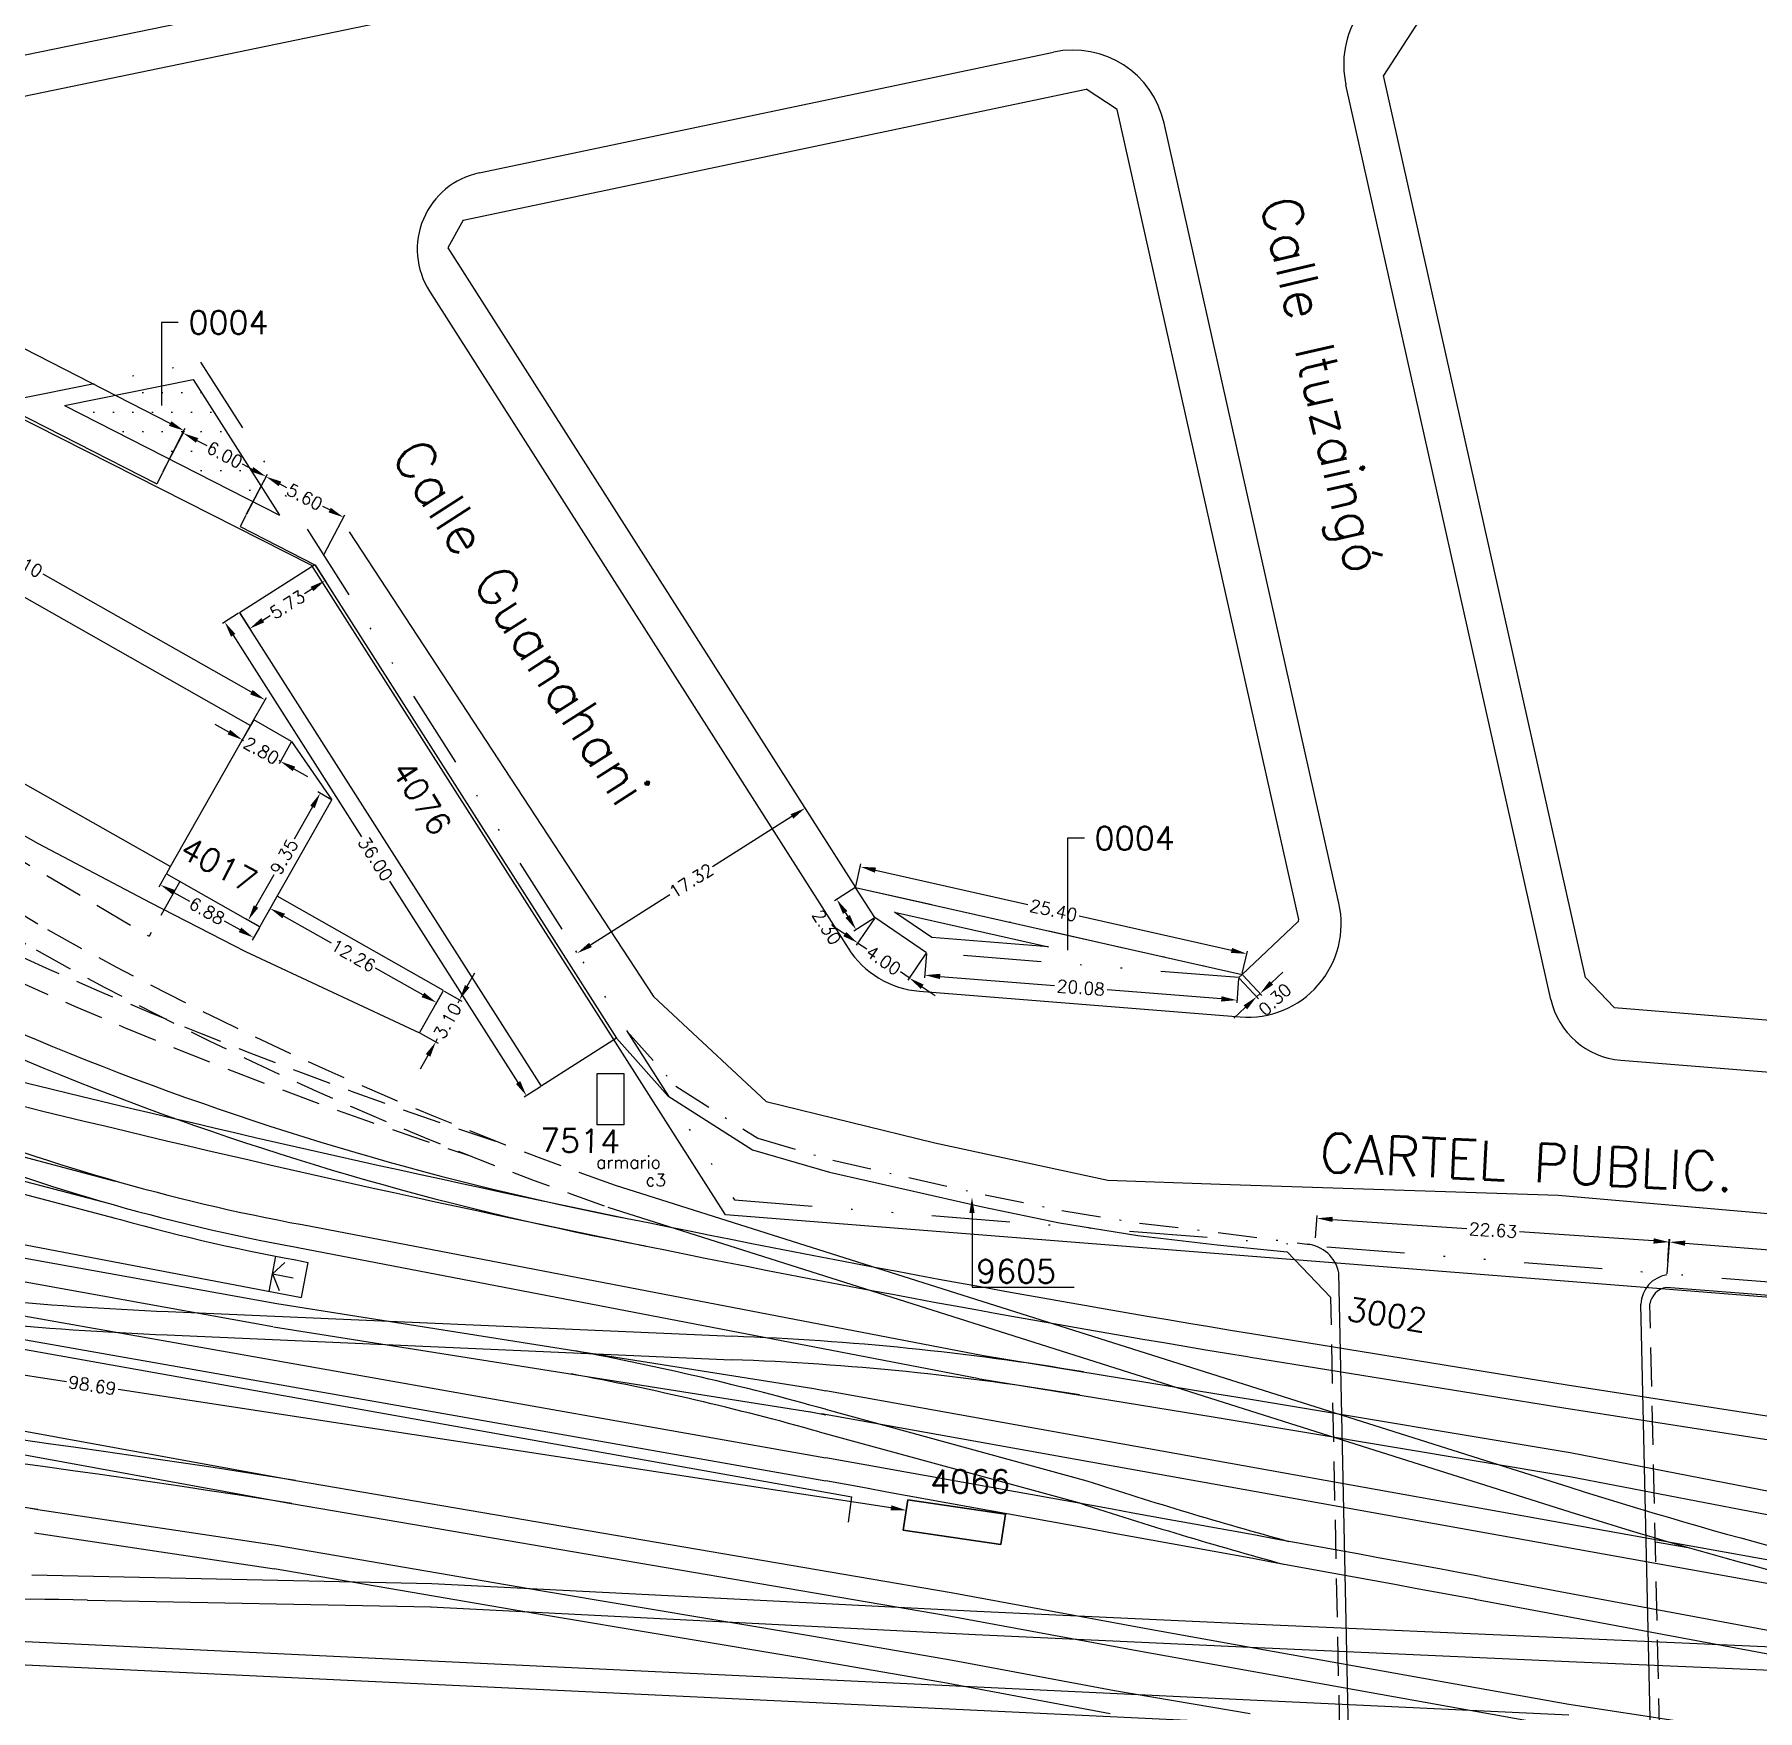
# Model space of a CAD drawing. Header units: metres. Extents: x -2640 to -492, y 2614 to 2999.
# Drawn here: x -1727.9 to -1617.4, y 2755.2 to 2862.6 of the extents above; entities that cross this region are included whole.
import ezdxf

# ---------------------------------------------------------------- set-up
doc = ezdxf.new("R2010")
doc.units = ezdxf.units.M
doc.header["$LTSCALE"] = 10
doc.header["$MEASUREMENT"] = 0
for name, pattern in [('DASHDOT2', [0.5, 0.25, -0.125, 0, -0.125]), ('DIVIDE', [1.25, 0.5, -0.25, 0, -0.25, 0, -0.25]), ('HIDDEN', [0.375, 0.25, -0.125])]:
    doc.linetypes.add(name, pattern=pattern)
doc.layers.get('DEFPOINTS').update_dxf_attribs({"linetype": 'CONTINUOUS'})
for name, color, linetype in [('CALLES', 2, 'CONTINUOUS'), ('CEDIDO', 50, 'CONTINUOUS'), ('COTAS', 2, 'CONTINUOUS'), ('EDIFICIOS', 4, 'CONTINUOUS'), ('HABILITA', 181, 'CONTINUOUS'), ('LIMITE', 2, 'DASHDOT2'), ('LINE_02', 2, 'CONTINUOUS'), ('LINEA_02', 2, 'CONTINUOUS'), ('PROYEC', 2, 'HIDDEN'), ('TEXT-02', 2, 'CONTINUOUS'), ('TEXT-03', 3, 'CONTINUOUS'), ('Titulo (Solo límites)', 102, 'DIVIDE'), ('TMR', 220, 'CONTINUOUS'), ('VIAS', 1, 'CONTINUOUS')]:
    doc.layers.add(name, color=color, linetype=linetype)
doc.styles.add('ROMANS', font='romans.shx')
doc.dimstyles.new('CHICAS', dxfattribs={"dimtxt": 0.8, "dimasz": 1, "dimexe": 0.18, "dimexo": 0.0625, "dimgap": 0.09, "dimtad": 0, "dimzin": 0, "dimdsep": 46, "dimtxsty": 'ROMANS', "dimcen": 0.09, "dimclrd": 1, "dimclre": 1, "dimclrt": 7, "dimadec": 0, "dimazin": 0, "dimtfac": 1, "dimtmove": 2, "dimatfit": 3, "dimfxl": 0, "dimtolj": 1, "dimtzin": 0, "dimarcsym": 0})

# ---------------------------------------------------------------- blocks, each defined once
blk = doc.blocks.new('*D394')
at = {"layer": 'COTAS', "color": 1, "lineweight": -2}
for p, q in [((-1623.19, 2783.17), (-1623.02, 2785.38)), ((-1622.04, 2785.12), (-1602.32, 2783.59)), ((-1579.24, 2781.8), (-1598.95, 2783.33)), ((-1578.4, 2779.69), (-1578.23, 2781.9))]:
    blk.add_line(p, q, dxfattribs=at)
at = {"layer": 'COTAS', "color": 1}
for points in [[(-1622.03, 2785.29), (-1622.05, 2784.96), (-1623.04, 2785.2)], [(-1579.22, 2781.96), (-1579.25, 2781.63), (-1578.24, 2781.72)]]:
    blk.add_solid(points, dxfattribs=at)
at = {"layer": 'DEFPOINTS', "color": 0}
for p in [(-1623.04, 2785.2), (-1623.2, 2783.11), (-1578.4, 2779.63)]:
    blk.add_point(p, dxfattribs=at)
at = {"layer": 'COTAS', "color": 7, "insert": (-1600.64, 2783.46), "char_height": 0.8, "attachment_point": 5, "rotation": 355.5539, "style": 'ROMANS'}
blk.add_mtext('\\A1;44.93', dxfattribs=at)
blk = doc.blocks.new('*D395')
at = {"layer": 'COTAS', "color": 1, "lineweight": -2}
for p, q in [((-1645.73, 2785.46), (-1645.63, 2786.9)), ((-1644.64, 2786.65), (-1636.04, 2786.07)), ((-1624.06, 2785.27), (-1632.66, 2785.85)), ((-1623.15, 2783.95), (-1623.05, 2785.38))]:
    blk.add_line(p, q, dxfattribs=at)
at = {"layer": 'COTAS', "color": 1}
for points in [[(-1644.63, 2786.82), (-1644.65, 2786.49), (-1645.64, 2786.72)], [(-1624.05, 2785.44), (-1624.07, 2785.1), (-1623.06, 2785.2)]]:
    blk.add_solid(points, dxfattribs=at)
at = {"layer": 'DEFPOINTS', "color": 0}
for p in [(-1645.73, 2785.4), (-1623.06, 2785.2), (-1623.15, 2783.89)]:
    blk.add_point(p, dxfattribs=at)
at = {"layer": 'COTAS', "color": 7, "insert": (-1634.35, 2785.96), "char_height": 0.8, "attachment_point": 5, "rotation": 356.16, "style": 'ROMANS'}
blk.add_mtext('\\A1;22.63', dxfattribs=at)
blk = doc.blocks.new('*D396')
at = {"layer": 'COTAS', "color": 1, "lineweight": -2}
for p, q in [((-1719.44, 2808.76), (-1719.89, 2807.96)), ((-1718.94, 2807.62), (-1717.93, 2807.05)), ((-1714.69, 2805.21), (-1715.69, 2805.78)), ((-1713.45, 2805.36), (-1713.91, 2804.56))]:
    blk.add_line(p, q, dxfattribs=at)
at = {"layer": 'COTAS', "color": 1}
for points in [[(-1718.85, 2807.77), (-1719.02, 2807.48), (-1719.8, 2808.11)], [(-1714.61, 2805.36), (-1714.77, 2805.07), (-1713.82, 2804.72)]]:
    blk.add_solid(points, dxfattribs=at)
at = {"layer": 'DEFPOINTS', "color": 0}
for p in [(-1719.41, 2808.81), (-1713.42, 2805.42), (-1713.82, 2804.72)]:
    blk.add_point(p, dxfattribs=at)
at = {"layer": 'COTAS', "color": 7, "insert": (-1716.81, 2806.42), "char_height": 0.8, "attachment_point": 5, "rotation": 330.4456, "style": 'ROMANS'}
blk.add_mtext('\\A1;6.88', dxfattribs=at)
blk = doc.blocks.new('*D397')
at = {"layer": 'COTAS', "color": 1, "lineweight": -2}
for p, q in [((-1715.41, 2817.9), (-1716.28, 2818.39)), ((-1713.85, 2818.62), (-1714.63, 2817.25)), ((-1714.54, 2817.4), (-1714.46, 2817.36)), ((-1711.41, 2817.24), (-1712.19, 2815.87)), ((-1712.1, 2816.02), (-1712.18, 2816.07)), ((-1711.23, 2815.53), (-1710.36, 2815.04))]:
    blk.add_line(p, q, dxfattribs=at)
at = {"layer": 'COTAS', "color": 1}
for points in [[(-1715.32, 2818.04), (-1715.49, 2817.75), (-1714.54, 2817.4)], [(-1711.15, 2815.68), (-1711.31, 2815.39), (-1712.1, 2816.02)]]:
    blk.add_solid(points, dxfattribs=at)
at = {"layer": 'DEFPOINTS', "color": 0}
for p in [(-1713.82, 2818.68), (-1714.54, 2817.4), (-1711.38, 2817.3)]:
    blk.add_point(p, dxfattribs=at)
at = {"layer": 'COTAS', "color": 7, "insert": (-1713.32, 2816.71), "char_height": 0.8, "attachment_point": 5, "rotation": 330.4456, "style": 'ROMANS'}
blk.add_mtext('\\A1;2.80', dxfattribs=at)
blk = doc.blocks.new('*D398')
at = {"layer": 'COTAS', "color": 1, "lineweight": -2}
for p, q in [((-1712.35, 2807.31), (-1712.85, 2806.44)), ((-1711.89, 2806.1), (-1708.85, 2804.38)), ((-1702.96, 2801.04), (-1706.01, 2802.77)), ((-1701.69, 2801.27), (-1702.18, 2800.39))]:
    blk.add_line(p, q, dxfattribs=at)
at = {"layer": 'COTAS', "color": 1}
for points in [[(-1711.81, 2806.25), (-1711.97, 2805.96), (-1712.76, 2806.59)], [(-1702.88, 2801.19), (-1703.05, 2800.9), (-1702.09, 2800.55)]]:
    blk.add_solid(points, dxfattribs=at)
at = {"layer": 'DEFPOINTS', "color": 0}
for p in [(-1712.32, 2807.37), (-1712.76, 2806.59), (-1701.65, 2801.32)]:
    blk.add_point(p, dxfattribs=at)
at = {"layer": 'COTAS', "color": 7, "insert": (-1707.43, 2803.57), "char_height": 0.8, "attachment_point": 5, "rotation": 330.4456, "style": 'ROMANS'}
blk.add_mtext('\\A1;12.26', dxfattribs=at)
blk = doc.blocks.new('*D399')
at = {"layer": 'COTAS', "color": 1, "lineweight": -2}
for p, q in [((-1700.12, 2801.6), (-1699.63, 2802.47)), ((-1701.6, 2801.29), (-1700.46, 2800.64)), ((-1700.62, 2800.73), (-1700.73, 2800.52)), ((-1703.13, 2798.59), (-1701.99, 2797.95)), ((-1702.14, 2798.03), (-1702.03, 2798.24)), ((-1702.64, 2797.16), (-1703.13, 2796.29))]:
    blk.add_line(p, q, dxfattribs=at)
at = {"layer": 'COTAS', "color": 1}
for points in [[(-1700.27, 2801.68), (-1699.98, 2801.52), (-1700.62, 2800.73)], [(-1702.78, 2797.25), (-1702.49, 2797.08), (-1702.14, 2798.03)]]:
    blk.add_solid(points, dxfattribs=at)
at = {"layer": 'DEFPOINTS', "color": 0}
for p in [(-1701.65, 2801.32), (-1703.18, 2798.62), (-1702.14, 2798.03)]:
    blk.add_point(p, dxfattribs=at)
at = {"layer": 'COTAS', "color": 7, "insert": (-1701.38, 2799.38), "char_height": 0.8, "attachment_point": 5, "rotation": 60.4456, "style": 'ROMANS'}
blk.add_mtext('\\A1;3.10', dxfattribs=at)
blk = doc.blocks.new('*D400')
at = {"layer": 'COTAS', "color": 1, "lineweight": -2}
for p, q in [((-1708.87, 2813.58), (-1709.71, 2814.06)), ((-1710.04, 2813.1), (-1711.21, 2811.04)), ((-1713.67, 2806.71), (-1712.5, 2808.77)), ((-1713.48, 2805.45), (-1714.32, 2805.93))]:
    blk.add_line(p, q, dxfattribs=at)
at = {"layer": 'COTAS', "color": 1}
for points in [[(-1710.19, 2813.18), (-1709.9, 2813.02), (-1709.55, 2813.97)], [(-1713.81, 2806.79), (-1713.52, 2806.63), (-1714.16, 2805.84)]]:
    blk.add_solid(points, dxfattribs=at)
at = {"layer": 'DEFPOINTS', "color": 0}
for p in [(-1708.81, 2813.55), (-1714.16, 2805.84), (-1713.42, 2805.42)]:
    blk.add_point(p, dxfattribs=at)
at = {"layer": 'COTAS', "color": 7, "insert": (-1711.86, 2809.9), "char_height": 0.8, "attachment_point": 5, "rotation": 60.4456, "style": 'ROMANS'}
blk.add_mtext('\\A1;9.35', dxfattribs=at)
blk = doc.blocks.new('*D402')
at = {"layer": 'COTAS', "color": 1, "lineweight": -2}
for p, q in [((-1745.39, 2836.18), (-1744.4, 2837.92)), ((-1743.62, 2837.27), (-1730.26, 2829.7)), ((-1713.96, 2820.45), (-1727.32, 2828.03)), ((-1713.99, 2818.37), (-1713, 2820.12))]:
    blk.add_line(p, q, dxfattribs=at)
at = {"layer": 'COTAS', "color": 1}
for points in [[(-1743.54, 2837.42), (-1743.7, 2837.13), (-1744.49, 2837.77)], [(-1713.88, 2820.6), (-1714.04, 2820.31), (-1713.09, 2819.96)]]:
    blk.add_solid(points, dxfattribs=at)
at = {"layer": 'DEFPOINTS', "color": 0}
for p in [(-1744.49, 2837.77), (-1745.42, 2836.13), (-1714.02, 2818.32)]:
    blk.add_point(p, dxfattribs=at)
at = {"layer": 'COTAS', "color": 7, "insert": (-1728.79, 2828.86), "char_height": 0.8, "attachment_point": 5, "rotation": 330.4456, "style": 'ROMANS'}
blk.add_mtext('\\A1;36.10', dxfattribs=at)
blk = doc.blocks.new('*D407')
at = {"layer": 'COTAS', "color": 1, "lineweight": -2}
for p, q in [((-1709.86, 2828.58), (-1709.14, 2827.46)), ((-1710.08, 2827.07), (-1710.55, 2826.77)), ((-1714.69, 2825.5), (-1713.98, 2824.38)), ((-1713.23, 2825.07), (-1712.76, 2825.37))]:
    blk.add_line(p, q, dxfattribs=at)
at = {"layer": 'COTAS', "color": 1}
for points in [[(-1710.17, 2827.21), (-1709.99, 2826.93), (-1709.24, 2827.61)], [(-1713.32, 2825.21), (-1713.14, 2824.93), (-1714.07, 2824.53)]]:
    blk.add_solid(points, dxfattribs=at)
at = {"layer": 'DEFPOINTS', "color": 0}
for p in [(-1709.89, 2828.63), (-1709.24, 2827.61), (-1714.72, 2825.55)]:
    blk.add_point(p, dxfattribs=at)
at = {"layer": 'COTAS', "color": 7, "insert": (-1711.66, 2826.07), "char_height": 0.8, "attachment_point": 5, "rotation": 32.5058, "style": 'ROMANS'}
blk.add_mtext('\\A1;5.73', dxfattribs=at)
blk = doc.blocks.new('*D408')
at = {"layer": 'COTAS', "color": 1, "lineweight": -2}
for p, q in [((-1714.78, 2825.52), (-1715.82, 2824.85)), ((-1715.13, 2824.1), (-1706.91, 2811.19)), ((-1696.86, 2795.43), (-1705.09, 2808.34)), ((-1695.43, 2795.16), (-1696.48, 2794.49))]:
    blk.add_line(p, q, dxfattribs=at)
at = {"layer": 'COTAS', "color": 1}
for points in [[(-1714.99, 2824.19), (-1715.27, 2824.01), (-1715.67, 2824.95)], [(-1696.72, 2795.52), (-1697, 2795.34), (-1696.33, 2794.59)]]:
    blk.add_solid(points, dxfattribs=at)
at = {"layer": 'DEFPOINTS', "color": 0}
for p in [(-1715.67, 2824.95), (-1714.72, 2825.55), (-1695.38, 2795.19)]:
    blk.add_point(p, dxfattribs=at)
at = {"layer": 'COTAS', "color": 7, "insert": (-1706, 2809.77), "char_height": 0.8, "attachment_point": 5, "rotation": 302.5058, "style": 'ROMANS'}
blk.add_mtext('\\A1;36.00', dxfattribs=at)
blk = doc.blocks.new('*D409')
at = {"layer": 'COTAS', "color": 1, "lineweight": -2}
for p, q in [((-1714.26, 2831.9), (-1712.93, 2834.43)), ((-1712.13, 2833.81), (-1711.7, 2833.58)), ((-1708.94, 2832.14), (-1709.38, 2832.36)), ((-1709.3, 2829.3), (-1707.97, 2831.83))]:
    blk.add_line(p, q, dxfattribs=at)
at = {"layer": 'COTAS', "color": 1}
for points in [[(-1712.05, 2833.96), (-1712.21, 2833.66), (-1713.02, 2834.27)], [(-1708.87, 2832.28), (-1709.02, 2831.99), (-1708.06, 2831.67)]]:
    blk.add_solid(points, dxfattribs=at)
at = {"layer": 'DEFPOINTS', "color": 0}
for p in [(-1714.29, 2831.85), (-1708.06, 2831.67), (-1709.33, 2829.24)]:
    blk.add_point(p, dxfattribs=at)
at = {"layer": 'COTAS', "color": 7, "insert": (-1710.54, 2832.97), "char_height": 0.8, "attachment_point": 5, "rotation": 332.3032, "style": 'ROMANS'}
blk.add_mtext('\\A1;5.60', dxfattribs=at)
blk = doc.blocks.new('*D410')
at = {"layer": 'COTAS', "color": 1, "lineweight": -2}
for p, q in [((-1719.61, 2834.63), (-1718.25, 2837.22)), ((-1717.45, 2836.6), (-1716.82, 2836.27)), ((-1713.9, 2834.74), (-1714.53, 2835.07)), ((-1714.29, 2831.85), (-1712.93, 2834.43))]:
    blk.add_line(p, q, dxfattribs=at)
at = {"layer": 'COTAS', "color": 1}
for points in [[(-1717.37, 2836.74), (-1717.52, 2836.45), (-1718.33, 2837.06)], [(-1713.83, 2834.89), (-1713.98, 2834.59), (-1713.02, 2834.28)]]:
    blk.add_solid(points, dxfattribs=at)
at = {"layer": 'DEFPOINTS', "color": 0}
for p in [(-1719.63, 2834.57), (-1713.02, 2834.28), (-1714.32, 2831.79)]:
    blk.add_point(p, dxfattribs=at)
at = {"layer": 'COTAS', "color": 7, "insert": (-1715.67, 2835.67), "char_height": 0.8, "attachment_point": 5, "rotation": 332.3459, "style": 'ROMANS'}
blk.add_mtext('\\A1;6.00', dxfattribs=at)
blk = doc.blocks.new('*D411')
at = {"layer": 'COTAS', "color": 1, "lineweight": -2}
for p, q in [((-1801.86, 2876.64), (-1800.42, 2879.45)), ((-1799.61, 2878.83), (-1758.91, 2858.01)), ((-1719.17, 2837.68), (-1755.9, 2856.47)), ((-1719.63, 2834.57), (-1718.2, 2837.38))]:
    blk.add_line(p, q, dxfattribs=at)
at = {"layer": 'COTAS', "color": 1}
for points in [[(-1799.54, 2878.98), (-1799.69, 2878.69), (-1800.5, 2879.29)], [(-1719.09, 2837.83), (-1719.25, 2837.53), (-1718.28, 2837.22)]]:
    blk.add_solid(points, dxfattribs=at)
at = {"layer": 'DEFPOINTS', "color": 0}
for p in [(-1800.5, 2879.29), (-1801.89, 2876.59), (-1719.66, 2834.52)]:
    blk.add_point(p, dxfattribs=at)
at = {"layer": 'COTAS', "color": 7, "insert": (-1757.42, 2857.21), "char_height": 0.8, "attachment_point": 5, "rotation": 332.9039, "style": 'ROMANS'}
blk.add_mtext('\\A1;92.36', dxfattribs=at)
blk = doc.blocks.new('*D564')
at = {"layer": 'COTAS', "color": 1, "lineweight": -2}
for p, q in [((-1769.7, 2781.76), (-1769.49, 2783.15)), ((-1768.53, 2782.82), (-1725.81, 2776.26)), ((-1672.96, 2768.15), (-1722.51, 2775.75)), ((-1672.16, 2766.79), (-1671.94, 2768.18))]:
    blk.add_line(p, q, dxfattribs=at)
at = {"layer": 'COTAS', "color": 1}
for points in [[(-1768.5, 2782.98), (-1768.56, 2782.65), (-1769.52, 2782.97)], [(-1672.93, 2768.32), (-1672.98, 2767.99), (-1671.97, 2768)]]:
    blk.add_solid(points, dxfattribs=at)
at = {"layer": 'DEFPOINTS', "color": 0}
for p in [(-1769.71, 2781.7), (-1671.97, 2768), (-1672.17, 2766.73)]:
    blk.add_point(p, dxfattribs=at)
at = {"layer": 'COTAS', "color": 7, "insert": (-1724.16, 2776.01), "char_height": 0.8, "attachment_point": 5, "rotation": 351.2757, "style": 'ROMANS'}
blk.add_mtext('\\A1;98.69', dxfattribs=at)
blk = doc.blocks.new('*D580')
at = {"layer": 'COTAS', "color": 1, "lineweight": -2}
for p, q in [((-1678.49, 2813.08), (-1678.56, 2813.18)), ((-1679.3, 2812.49), (-1684.39, 2809.25)), ((-1692.22, 2804.25), (-1687.14, 2807.49)), ((-1693.1, 2803.77), (-1693.16, 2803.87))]:
    blk.add_line(p, q, dxfattribs=at)
at = {"layer": 'COTAS', "color": 1}
for points in [[(-1679.39, 2812.63), (-1679.21, 2812.35), (-1678.46, 2813.02)], [(-1692.31, 2804.39), (-1692.13, 2804.11), (-1693.07, 2803.72)]]:
    blk.add_solid(points, dxfattribs=at)
at = {"layer": 'DEFPOINTS', "color": 0}
for p in [(-1678.46, 2813.02), (-1693.07, 2803.72), (-1693.07, 2803.72)]:
    blk.add_point(p, dxfattribs=at)
at = {"layer": 'COTAS', "color": 7, "insert": (-1685.76, 2808.37), "char_height": 0.8, "attachment_point": 5, "rotation": 32.5058, "style": 'ROMANS'}
blk.add_mtext('\\A1;17.32', dxfattribs=at)
blk = doc.blocks.new('*D581')
at = {"layer": 'DEFPOINTS', "color": 0}
for p in [(-1670.68, 2803.75), (-1650.66, 2802.15), (-1650.78, 2800.71)]:
    blk.add_point(p, dxfattribs=at)
at = {"layer": 'TMR', "color": 1, "lineweight": -2}
for p, q in [((-1670.68, 2803.69), (-1670.81, 2802.13)), ((-1669.8, 2802.23), (-1662.47, 2801.64)), ((-1650.67, 2802.09), (-1650.79, 2800.53)), ((-1651.77, 2800.79), (-1659.1, 2801.38))]:
    blk.add_line(p, q, dxfattribs=at)
at = {"layer": 'TMR', "color": 1}
for points in [[(-1669.78, 2802.4), (-1669.81, 2802.06), (-1670.79, 2802.31)], [(-1651.76, 2800.96), (-1651.79, 2800.62), (-1650.78, 2800.71)]]:
    blk.add_solid(points, dxfattribs=at)
at = {"layer": 'TMR', "color": 7, "insert": (-1660.78, 2801.51), "char_height": 0.8, "attachment_point": 5, "rotation": 355.4314, "style": 'ROMANS'}
blk.add_mtext('\\A1;20.08', dxfattribs=at)
blk = doc.blocks.new('*D582')
at = {"layer": 'DEFPOINTS', "color": 0}
for p in [(-1673.99, 2806), (-1670.68, 2803.75), (-1671.78, 2802.13)]:
    blk.add_point(p, dxfattribs=at)
at = {"layer": 'TMR', "color": 1, "lineweight": -2}
for p, q in [((-1675.91, 2804.94), (-1676.74, 2805.5)), ((-1674.02, 2805.95), (-1675.19, 2804.23)), ((-1675.09, 2804.38), (-1674.51, 2803.99)), ((-1670.71, 2803.7), (-1671.88, 2801.98)), ((-1671.78, 2802.13), (-1672.35, 2802.52)), ((-1670.95, 2801.57), (-1670.12, 2801.01))]:
    blk.add_line(p, q, dxfattribs=at)
at = {"layer": 'TMR', "color": 1}
for points in [[(-1675.82, 2805.08), (-1676.01, 2804.81), (-1675.09, 2804.38)], [(-1670.86, 2801.71), (-1671.04, 2801.43), (-1671.78, 2802.13)]]:
    blk.add_solid(points, dxfattribs=at)
at = {"layer": 'TMR', "color": 7, "insert": (-1673.43, 2803.26), "char_height": 0.8, "attachment_point": 5, "rotation": 325.8003, "style": 'ROMANS'}
blk.add_mtext('\\A1;4.00', dxfattribs=at)
blk = doc.blocks.new('*D583')
at = {"layer": 'DEFPOINTS', "color": 0}
for p in [(-1675.22, 2807.94), (-1675.19, 2805.23), (-1673.99, 2806)]:
    blk.add_point(p, dxfattribs=at)
at = {"layer": 'TMR', "color": 1, "lineweight": -2}
for p, q in [((-1675.27, 2807.91), (-1676.58, 2807.08)), ((-1675.89, 2806.33), (-1675.73, 2806.08)), ((-1674.04, 2805.97), (-1675.34, 2805.14))]:
    blk.add_line(p, q, dxfattribs=at)
at = {"layer": 'TMR', "color": 1}
for points in [[(-1675.75, 2806.42), (-1676.03, 2806.24), (-1676.43, 2807.17)], [(-1675.59, 2806.17), (-1675.87, 2805.99), (-1675.19, 2805.23)]]:
    blk.add_solid(points, dxfattribs=at)
at = {"layer": 'TMR', "color": 7, "insert": (-1677.08, 2805.39), "char_height": 0.8, "attachment_point": 5, "rotation": 302.5058, "style": 'ROMANS'}
blk.add_mtext('\\A1;2.30', dxfattribs=at)
blk = doc.blocks.new('*D584')
at = {"layer": 'DEFPOINTS', "color": 0}
for p in [(-1675.22, 2807.94), (-1650.14, 2803.68), (-1650.44, 2802.36)]:
    blk.add_point(p, dxfattribs=at)
at = {"layer": 'TMR', "color": 1, "lineweight": -2}
for p, q in [((-1675.21, 2808), (-1674.88, 2809.44)), ((-1673.95, 2809.04), (-1664.18, 2806.84)), ((-1651.12, 2803.9), (-1660.88, 2806.1)), ((-1650.43, 2802.42), (-1650.1, 2803.86))]:
    blk.add_line(p, q, dxfattribs=at)
at = {"layer": 'TMR', "color": 1}
for points in [[(-1673.91, 2809.21), (-1673.98, 2808.88), (-1674.92, 2809.26)], [(-1651.08, 2804.06), (-1651.16, 2803.74), (-1650.14, 2803.68)]]:
    blk.add_solid(points, dxfattribs=at)
at = {"layer": 'TMR', "color": 7, "insert": (-1662.53, 2806.47), "char_height": 0.8, "attachment_point": 5, "rotation": 347.3051, "style": 'ROMANS'}
blk.add_mtext('\\A1;25.40', dxfattribs=at)
blk = doc.blocks.new('*D585')
at = {"layer": 'DEFPOINTS', "color": 0}
for p in [(-1650.66, 2802.15), (-1650.44, 2802.36), (-1649.29, 2801.13)]:
    blk.add_point(p, dxfattribs=at)
at = {"layer": 'TMR', "color": 1, "lineweight": -2}
for p, q in [((-1650.62, 2802.11), (-1649.39, 2800.8)), ((-1650.4, 2802.31), (-1649.17, 2801)), ((-1648.56, 2801.82), (-1647.83, 2802.5)), ((-1649.51, 2800.93), (-1649.29, 2801.13)), ((-1650.24, 2800.24), (-1650.97, 2799.56))]:
    blk.add_line(p, q, dxfattribs=at)
at = {"layer": 'TMR', "color": 1}
for points in [[(-1648.68, 2801.94), (-1648.45, 2801.7), (-1649.29, 2801.13)], [(-1650.35, 2800.37), (-1650.12, 2800.12), (-1649.51, 2800.93)]]:
    blk.add_solid(points, dxfattribs=at)
at = {"layer": 'TMR', "color": 7, "insert": (-1648.34, 2800.75), "char_height": 0.8, "attachment_point": 5, "rotation": 43.2381, "style": 'ROMANS'}
blk.add_mtext('\\A1;0.30', dxfattribs=at)

msp = doc.modelspace()

# ---------------------------------------------------------------- hatches: boundary and pattern name
at = {"layer": 'HABILITA'}
h = msp.add_hatch(dxfattribs=at)
h.set_pattern_fill('DOTS', color=256, scale=20, style=0)
h.set_pattern_definition([(0, (-2264.68, 1649.6632), (0.625, 1.25), [0, -1.25])])
h.paths.add_polyline_path([(-1725.933, 2838.845), (-1717.69, 2840.498), (-1712.151, 2831.805)])

# ---------------------------------------------------------------- linework, layer by layer
at = {"layer": 'CALLES'}
for p, q in [((-1732.468, 2860.502), (-1672.298, 2872.841)), ((-1729.873, 2858.38), (-1669.05, 2870.999)), ((-1639.092, 2863.522), (-1641.374, 2859.989)), ((-1774.689, 2861.727), (-1720.027, 2833.807)), ((-1699.355, 2853.744), (-1662.527, 2861.495)), ((-1700.383, 2850.717), (-1660.43, 2859.126)), ((-1658.45, 2857.808), (-1660.43, 2859.126)), ((-1630.645, 2800.753), (-1643.782, 2859.387)), ((-1628.42, 2802.169), (-1641.374, 2859.989)), ((-1646.814, 2805.871), (-1658.45, 2857.808)), ((-1644.233, 2806.93), (-1655.436, 2856.935)), ((-1700.383, 2850.717), (-1701.356, 2848.955)), ((-1701.356, 2848.955), (-1675.221, 2807.941)), ((-1702.542, 2846.164), (-1675.698, 2804.036)), ((-1714.683, 2831.077), (-1709.89, 2828.629)), ((-1675.221, 2807.941), (-1650.442, 2802.359)), ((-1628.42, 2802.169), (-1626.58, 2800.229)), ((-1671.116, 2801.28), (-1650.566, 2799.638)), ((-1626.58, 2800.229), (-1610.333, 2798.931)), ((-1690.544, 2798.269), (-1687.27, 2794.584)), ((-1626.164, 2796.862), (-1610.507, 2795.611)), ((-1687.27, 2794.584), (-1681.823, 2791.114)), ((-1681.823, 2791.114), (-1676.891, 2789.671)), ((-1676.891, 2789.671), (-1671.978, 2788.559)), ((-1671.978, 2788.559), (-1667.082, 2787.45)), ((-1667.082, 2787.45), (-1662.14, 2786.433)), ((-1662.14, 2786.433), (-1657.126, 2785.627)), ((-1657.126, 2785.627), (-1652.048, 2785.023)), ((-1652.048, 2785.023), (-1647.554, 2784.577)), ((-1647.554, 2784.577), (-1644.756, 2781.652)), ((-1642.537, 2703.734), (-1644.242, 2783.221)), ((-1623.26, 2782.313), (-1593.57, 2780.004)), ((-1623.146, 2704.796), (-1624.875, 2781.207))]:
    msp.add_line(p, q, dxfattribs=at)
msp.add_lwpolyline([(-1650.442, 2802.359), (-1646.858, 2805.729)], dxfattribs=at)
for centre, radius, start, end in [((-1637.927, 2860.699), 6, 101.6419, 192.62829), ((-1661.291, 2855.623), 6, 12.62829, 101.88496), ((-1698.325, 2848.851), 5, 101.88496, 212.50576), ((-1650.088, 2805.619), 6, 265.43142, 12.62829), ((-1670.638, 2807.261), 6, 212.50576, 265.43142), ((-1625.766, 2801.846), 5, 192.62829, 265.43142), ((-1646.493, 2782.785), 2.293, 10.97365, 84.4321), ((-1622.931, 2781.162), 1.945, 98.05918, 178.6589), ((-1623.057, 2781.056), 1.249, 99.21077, 172.07351)]:
    msp.add_arc(centre, radius, start, end, dxfattribs=at)
at = {"layer": 'CEDIDO', "color": 1}
for p, q in [((-1719.733, 2844.159), (-1719.733, 2838.832)), ((-1718.655, 2844.159), (-1719.733, 2844.159)), ((-1660.553, 2811.085), (-1661.631, 2811.085)), ((-1661.631, 2811.085), (-1661.631, 2803.908)), ((-1661.631, 2811.085), (-1661.631, 2803.908))]:
    msp.add_line(p, q, dxfattribs=at)
at = {"layer": 'COTAS'}
for p, q in [((-1719.663, 2834.519), (-1720.027, 2833.807)), ((-1714.319, 2831.79), (-1714.683, 2831.077)), ((-1730.724, 2785.464), (-1710.745, 2781.647))]:
    msp.add_line(p, q, dxfattribs=at)
at = {"layer": 'COTAS', "color": 1}
for p, q in [((-1667.759, 2787.069), (-1667.759, 2782.306)), ((-1667.759, 2782.306), (-1661.208, 2782.306))]:
    msp.add_line(p, q, dxfattribs=at)
msp.add_solid([(-1667.926, 2787.069), (-1667.592, 2787.069), (-1667.759, 2788.069)], dxfattribs=at)
at = {"layer": 'EDIFICIOS'}
for p, q in [((-1745.421, 2836.127), (-1714.018, 2818.321)), ((-1709.89, 2828.629), (-1714.722, 2825.55)), ((-1709.89, 2828.629), (-1690.544, 2798.269)), ((-1750.55, 2827.08), (-1719.147, 2809.274)), ((-1714.722, 2825.55), (-1695.377, 2795.19)), ((-1719.147, 2809.274), (-1714.018, 2818.321)), ((-1713.815, 2818.677), (-1714.018, 2818.321)), ((-1711.38, 2817.296), (-1713.815, 2818.677)), ((-1711.38, 2817.296), (-1708.812, 2813.553)), ((-1713.424, 2805.419), (-1708.812, 2813.553)), ((-1719.409, 2808.813), (-1719.147, 2809.274)), ((-1719.409, 2808.813), (-1713.424, 2805.419)), ((-1690.544, 2798.269), (-1695.377, 2795.19))]:
    msp.add_line(p, q, dxfattribs=at)
at = {"layer": 'EDIFICIOS', "color": 2}
for p, q in [((-1752.097, 2824.623), (-1727.624, 2810.746)), ((-1727.624, 2810.746), (-1720.455, 2806.969)), ((-1701.654, 2801.32), (-1712.319, 2807.368)), ((-1720.455, 2806.969), (-1714.332, 2803.819)), ((-1714.332, 2803.819), (-1703.183, 2798.624)), ((-1703.183, 2798.624), (-1701.654, 2801.32))]:
    msp.add_line(p, q, dxfattribs=at)
at = {"layer": 'EDIFICIOS', "color": 2, "linetype": 'HIDDEN'}
for p, q in [((-1643.164, 2704.901), (-1644.756, 2781.652)), ((-1622.547, 2704.707), (-1624.294, 2781.228))]:
    msp.add_line(p, q, dxfattribs=at)
at = {"layer": 'EDIFICIOS'}
msp.add_lwpolyline([(-1691.781, 2796.009), (-1690.091, 2796.009), (-1690.091, 2792.716), (-1691.781, 2792.716)], close=True, dxfattribs=at)
at = {"layer": 'EDIFICIOS', "color": 4}
msp.add_lwpolyline([(-1665.903, 2765.804), (-1665.615, 2767.753), (-1671.877, 2768.678), (-1672.165, 2766.73)], close=True, dxfattribs=at)
at = {"layer": 'EDIFICIOS'}
msp.add_lwpolyline([(-1671.877, 2768.678), (-1665.615, 2767.753), (-1665.903, 2765.804), (-1672.165, 2766.73), (-1671.877, 2768.678)], dxfattribs=at)
at = {"layer": 'HABILITA'}
for p, q in [((-1725.933, 2838.845), (-1717.69, 2840.498)), ((-1717.69, 2840.498), (-1712.151, 2831.805)), ((-1725.933, 2838.845), (-1712.151, 2831.805))]:
    msp.add_line(p, q, dxfattribs=at)
msp.add_lwpolyline([(-1662.861, 2804.131), (-1670.333, 2804.728), (-1672.724, 2806.353)], close=True, dxfattribs=at)
at = {"layer": 'LIMITE'}
for p, q in [((-1689.87, 2798.699), (-1686.746, 2795.199)), ((-1686.746, 2795.199), (-1681.489, 2791.85)), ((-1681.489, 2791.85), (-1676.69, 2790.446)), ((-1676.69, 2790.446), (-1671.801, 2789.339)), ((-1671.801, 2789.339), (-1666.913, 2788.232)), ((-1666.913, 2788.232), (-1661.996, 2787.22)), ((-1661.996, 2787.22), (-1657.015, 2786.42)), ((-1657.015, 2786.42), (-1651.974, 2785.82)), ((-1651.974, 2785.82), (-1646.116, 2785.047))]:
    msp.add_line(p, q, dxfattribs=at)
at = {"layer": 'LINE_02', "color": 1}
for p, q in [((-1707.686, 2830.745), (-1688.188, 2800.936)), ((-1688.188, 2800.936), (-1680.966, 2794.205)), ((-1680.966, 2794.205), (-1670.134, 2791.561)), ((-1670.134, 2791.561), (-1659.06, 2789.157)), ((-1659.06, 2789.157), (-1651.839, 2788.917)), ((-1651.839, 2788.917), (-1630.174, 2788.196)), ((-1630.174, 2788.196), (-1577.408, 2783.628))]:
    msp.add_line(p, q, dxfattribs=at)
at = {"layer": 'LINEA_02'}
for p, q in [((-1736.546, 2790.383), (-1723.091, 2786.843)), ((-1712.83, 2782.024), (-1712.396, 2784.295)), ((-1711.132, 2784.056), (-1710.315, 2783.899)), ((-1712.613, 2783.159), (-1711.812, 2783.893)), ((-1712.613, 2783.159), (-1711.279, 2782.903)), ((-1712.613, 2783.159), (-1712.187, 2782.087)), ((-1710.745, 2781.647), (-1710.315, 2783.899)), ((-1751.724, 2782.45), (-1675.458, 2768.863)), ((-1675.673, 2767.248), (-1675.458, 2768.863))]:
    msp.add_line(p, q, dxfattribs=at)
for end in [259.58083, 254.36812]:
    msp.add_arc((-1687.451, 2912.741), 130.845, 254.19391, end, dxfattribs=at)
at = {"layer": 'PROYEC'}
for p in [(-1856.147, 2885.148), (-1718.539, 2808.319)]:
    msp.add_line(p, (-1720.524, 2804.819), dxfattribs=at)
at = {"layer": 'Titulo (Solo límites)'}
for p, q in [((-1728.946, 2839.261), (-1717.215, 2841.613)), ((-1717.215, 2841.613), (-1682.989, 2787.902)), ((-1682.989, 2787.902), (-1579.059, 2779.678))]:
    msp.add_line(p, q, dxfattribs=at)
msp.add_lwpolyline([(-1650.661, 2802.153), (-1670.677, 2803.753), (-1673.985, 2806.001), (-1675.221, 2807.941), (-1650.442, 2802.359)], close=True, dxfattribs=at)
at = {"layer": 'TMR'}
msp.add_lwpolyline([(-1520.667, 2774.135), (-1579.137, 2778.681), (-1593.584, 2779.825), (-1609.565, 2781.089), (-1631.405, 2782.817), (-1683.565, 2786.944), (-1710.095, 2828.578), (-1729.399, 2838.37)], dxfattribs=at)
at = {"layer": 'TMR', "color": 6}
msp.add_arc((-1646.96, 2805.838), 0.15, 313.23805, 12.62829, dxfattribs=at)
at = {"layer": 'VIAS', "color": 20, "linetype": 'HIDDEN'}
for p, q in [((-1861.445, 2886.324), (-1727.034, 2805.238)), ((-1862.22, 2885.04), (-1727.809, 2803.954))]:
    msp.add_line(p, q, dxfattribs=at)
at = {"layer": 'VIAS'}
for p, q in [((-1735.933, 2792.6), (-1722.685, 2789.114)), ((-1736.342, 2791.157), (-1723.066, 2787.663)), ((-1690.628, 2788.857), (-1649.907, 2775.957)), ((-1691.099, 2787.445), (-1649.909, 2774.384)), ((-1710.698, 2786.315), (-1667.023, 2777.919)), ((-1730.879, 2784.608), (-1712.32, 2781.255)), ((-1710.981, 2784.842), (-1667.306, 2776.446)), ((-1745.609, 2783.474), (-1677.135, 2771.374)), ((-1731.172, 2783.137), (-1712.586, 2779.779)), ((-1745.905, 2782.003), (-1677.135, 2769.884)), ((-1719.297, 2780.745), (-1683.119, 2779.155)), ((-1712.32, 2781.255), (-1677.91, 2775.802)), ((-1712.554, 2779.773), (-1678.145, 2774.32)), ((-1719.363, 2779.246), (-1683.184, 2777.657)), ((-1683.119, 2779.155), (-1683.119, 2779.155)), ((-1649.849, 2779.338), (-1629.59, 2776.046)), ((-1667.023, 2777.919), (-1652.057, 2775.476)), ((-1650.089, 2777.857), (-1649.906, 2777.827)), ((-1649.906, 2777.827), (-1629.82, 2774.564)), ((-1667.264, 2776.438), (-1652.299, 2773.996)), ((-1745.035, 2776.099), (-1711.14, 2769.918)), ((-1677.91, 2775.802), (-1677.135, 2775.654)), ((-1593.049, 2760.559), (-1677.135, 2775.654)), ((-1652.057, 2775.476), (-1649.908, 2775.127)), ((-1649.907, 2775.957), (-1629.428, 2769.483)), ((-1629.59, 2776.046), (-1588.142, 2769.622)), ((-1745.304, 2774.624), (-1711.409, 2768.442)), ((-1678.191, 2774.328), (-1677.135, 2774.128)), ((-1593.332, 2759.086), (-1677.419, 2774.181)), ((-1677.156, 2774.476), (-1660.396, 2769.896)), ((-1649.909, 2774.384), (-1629.436, 2767.911)), ((-1649.908, 2775.127), (-1629.417, 2771.701)), ((-1629.82, 2774.564), (-1588.372, 2768.139)), ((-1677.551, 2773.029), (-1660.791, 2768.449)), ((-1652.298, 2773.996), (-1629.424, 2770.177)), ((-1748.134, 2771.781), (-1727.646, 2768.046)), ((-1629.417, 2771.701), (-1612.698, 2768.448)), ((-1711.14, 2769.918), (-1669.088, 2762.739)), ((-1629.424, 2770.177), (-1612.698, 2766.948)), ((-1727.646, 2768.046), (-1712.248, 2765.741)), ((-1711.393, 2768.439), (-1669.341, 2761.261)), ((-1727.868, 2766.562), (-1712.47, 2764.257)), ((-1712.248, 2765.741), (-1695.424, 2762.863)), ((-1623.946, 2765.986), (-1621.832, 2765.615)), ((-1712.501, 2764.262), (-1695.677, 2761.384)), ((-1811.965, 2763.579), (-1649.925, 2755.856)), ((-1728.045, 2763.87), (-1702.397, 2763.307)), ((-1702.397, 2763.307), (-1667.458, 2761.541)), ((-1635.157, 2763.757), (-1629.368, 2762.657)), ((-1812.036, 2762.08), (-1649.926, 2754.354)), ((-1724.478, 2762.238), (-1702.426, 2761.808)), ((-1695.424, 2762.863), (-1678.041, 2759.958)), ((-1669.088, 2762.739), (-1656.693, 2760.454)), ((-1635.516, 2762.298), (-1597.324, 2755.182)), ((-1629.368, 2762.657), (-1597.07, 2756.66)), ((-1702.473, 2761.809), (-1667.534, 2760.043)), ((-1695.672, 2761.383), (-1678.289, 2758.478)), ((-1669.36, 2761.264), (-1656.965, 2758.979)), ((-1667.458, 2761.541), (-1649.921, 2760.732)), ((-1678.041, 2759.958), (-1669.006, 2758.39)), ((-1667.527, 2760.043), (-1649.922, 2759.231)), ((-1656.693, 2760.454), (-1649.922, 2759.233)), ((-1649.921, 2760.732), (-1629.476, 2759.815)), ((-1629.476, 2759.815), (-1601.068, 2758.575)), ((-1656.96, 2758.978), (-1649.923, 2757.709)), ((-1649.922, 2759.233), (-1629.483, 2758.314)), ((-1649.922, 2759.231), (-1629.496, 2755.576)), ((-1678.298, 2758.48), (-1669.263, 2756.912)), ((-1669.006, 2758.39), (-1658.622, 2756.439)), ((-1649.923, 2757.709), (-1629.504, 2754.059)), ((-1629.483, 2758.314), (-1601.133, 2757.076)), ((-1669.283, 2756.916), (-1658.899, 2754.965)), ((-1658.622, 2756.439), (-1649.926, 2754.974)), ((-1649.925, 2755.856), (-1629.5, 2754.882)), ((-1629.496, 2755.576), (-1594.235, 2750.131))]:
    msp.add_line(p, q, dxfattribs=at)
for centre, radius, start, end in [((-1652.428, 2978.81), 195.711, 237.99002, 259.40571), ((-1652.428, 2978.81), 197.211, 237.99002, 259.40571), ((-1485.089, 3784.56), 1018.636, 255.809251, 260.691748), ((-1485.089, 3784.56), 1020.136, 255.805316, 260.691748), ((-1687.451, 2912.741), 128.545, 248.13245, 259.58083), ((-1687.451, 2912.741), 130.045, 248.13245, 259.58083), ((-1710.32, 2999.609), 219.048, 261.38758, 267.65132), ((-1710.32, 2999.609), 220.548, 261.38256, 267.65132), ((-1827.21, 2043.391), 735.74, 80.923116, 89.783574), ((-1689.296, 2606.176), 173.09, 80.46274, 87.9546), ((-1827.21, 2043.391), 734.24, 80.923116, 89.783574), ((-1727.19, 2596.575), 184.803, 74.29164, 79.39798), ((-1689.296, 2606.176), 171.59, 80.46274, 87.9546), ((-1727.19, 2596.575), 183.303, 74.29164, 79.39798), ((-1791.11, 2350.839), 422.006, 81.35063, 85.11262), ((-3355.444, -6597.177), 9517.693, 79.586772, 79.8436048), ((-7252.632, -27938.216), 31210.152, 79.6314026, 79.7092303), ((-1575.058, 3030.472), 274.194, 251.86661, 254.6884), ((-1541.784, 3044.39), 288.54, 252.31698, 258.37436), ((-1575.058, 3030.472), 275.694, 251.86661, 254.70196), ((-1541.784, 3044.39), 290.04, 252.40982, 258.37436), ((-1728.094, 2648.309), 113.986, 88.19089, 95.44242)]:
    msp.add_arc(centre, radius, start, end, dxfattribs=at)
at = {"layer": 'VIAS', "color": 20, "linetype": 'HIDDEN'}
for centre, radius, start, end in [((-1600.75, 3087.519), 311.525, 241.63291, 251.86886), ((-1607.194, 3073.924), 298.001, 241.48301, 251.88033), ((-1615.196, 3005.149), 229.068, 240.7757, 250.77386), ((-1615.909, 3003.719), 228.971, 240.75626, 250.82942)]:
    msp.add_arc(centre, radius, start, end, dxfattribs=at)

# ---------------------------------------------------------------- texts
at = {"layer": 'COTAS', "style": 'ROMANS'}
for s, p in [('armario', (-1691.855, 2789.915)), ('c3', (-1688.685, 2788.775))]:
    msp.add_text(s, height=0.8, dxfattribs=at).set_placement(p)
at = {"layer": 'TEXT-02', "color": 4, "style": 'ROMANS'}
msp.add_text('CARTEL PUBLIC.', height=2.5, rotation=357.24408, dxfattribs=at).set_placement((-1645.518, 2789.71))
at = {"layer": 'TEXT-03', "style": 'ROMANS'}
for s, rotation, p in [('Calle Ituzaingó', 283.09254, (-1649.278, 2851.893)), ('Calle Guanahani', 302.72167, (-1705.053, 2835.625))]:
    msp.add_text(s, height=2.5, rotation=rotation, dxfattribs=at).set_placement(p)
at = {"layer": 'TEXT-03', "color": 4, "style": 'ROMANS'}
for s, p in [('0004', (-1718.002, 2843.413)), ('0004', (-1659.9, 2810.338)), ('4066', (-1670.447, 2769.101))]:
    msp.add_text(s, height=1.5, dxfattribs=at).set_placement(p)
for s, rotation, p in [('4076', 302.02568, (-1705.044, 2815.467)), ('4017', 331.97953, (-1718.675, 2809.943)), ('7514', 358.92908, (-1695.468, 2790.992)), ('9605', 359.9272, (-1667.5, 2782.576)), ('3002', 351.10518, (-1643.81, 2780.198))]:
    msp.add_text(s, height=1.5, rotation=rotation, dxfattribs=at).set_placement(p)

# ---------------------------------------------------------------- dimensions: what is measured, and where the dimension line sits
at = {"layer": 'COTAS'}
for base, p1, p2, angle, picture, middle in [((-1800.503, 2879.29), (-1719.663, 2834.519), (-1801.886, 2876.588), 152.90389, '*D411', (-1757.423, 2857.211)), ((-1671.97, 2767.999), (-1769.713, 2781.699), (-1672.165, 2766.73), 351.27572, '*D564', (-1724.159, 2776.008))]:
    dim = msp.add_linear_dim(base=base, p1=p1, p2=p2, angle=angle, dimstyle='CHICAS', dxfattribs=at)
    dim.commit()
    dim.dimension.update_dxf_attribs({"geometry": picture, "text_midpoint": middle, "dimtype": 161})
for p1, p2, distance, picture, middle in [((-1714.018, 2818.321), (-1745.421, 2836.127), -1.884, '*D402', (-1728.79, 2828.862)), ((-1719.634, 2834.575), (-1714.319, 2831.79), 2.806, '*D410', (-1715.675, 2835.668)), ((-1714.29, 2831.845), (-1709.332, 2829.243), 2.743, '*D409', (-1710.536, 2832.973)), ((-1714.722, 2825.55), (-1709.89, 2828.629), -1.208, '*D407', (-1711.657, 2826.071)), ((-1695.377, 2795.19), (-1714.722, 2825.55), 1.125, '*D408', (-1705.998, 2809.765)), ((-1711.38, 2817.296), (-1713.815, 2818.677), 1.463, '*D397', (-1713.319, 2816.714)), ((-1708.812, 2813.553), (-1713.424, 2805.419), -0.848, '*D400', (-1711.856, 2809.904)), ((-1678.46, 2813.024), (-1693.067, 2803.716), 0, '*D580', (-1685.763, 2808.37)), ((-1719.409, 2808.813), (-1713.424, 2805.419), -0.803, '*D396', (-1716.812, 2806.418)), ((-1701.654, 2801.32), (-1712.319, 2807.368), 0.889, '*D398', (-1707.425, 2803.57)), ((-1701.654, 2801.32), (-1703.183, 2798.624), 1.195, '*D399', (-1701.38, 2799.383)), ((-1645.729, 2785.401), (-1623.15, 2783.885), 1.322, '*D395', (-1634.351, 2785.962)), ((-1578.403, 2779.627), (-1623.198, 2783.11), -2.098, '*D394', (-1600.638, 2783.46))]:
    dim = msp.add_aligned_dim(p1=p1, p2=p2, distance=distance, dimstyle='CHICAS', dxfattribs=at)
    dim.commit()
    dim.dimension.update_dxf_attribs({"geometry": picture, "text_midpoint": middle})
at = {"layer": 'TMR', "color": 6}
for p1, p2, distance, picture, middle in [((-1675.221, 2807.941), (-1650.442, 2802.359), 1.356, '*D584', (-1662.534, 2806.472)), ((-1675.221, 2807.941), (-1673.985, 2806.001), -1.428, '*D583', (-1677.085, 2805.389)), ((-1673.985, 2806.001), (-1670.677, 2803.753), -1.959, '*D582', (-1673.432, 2803.257)), ((-1670.677, 2803.753), (-1650.661, 2802.153), -1.448, '*D581', (-1660.784, 2801.51))]:
    dim = msp.add_aligned_dim(p1=p1, p2=p2, distance=distance, dimstyle='CHICAS', dxfattribs=at)
    dim.commit()
    dim.dimension.update_dxf_attribs({"geometry": picture, "text_midpoint": middle})
dim = msp.add_linear_dim(base=(-1649.29, 2801.134), p1=(-1650.661, 2802.153), p2=(-1650.442, 2802.359), angle=43.23805, dimstyle='CHICAS', dxfattribs=at)
dim.commit()
dim.dimension.update_dxf_attribs({"geometry": '*D585', "text_midpoint": (-1648.336, 2800.753), "dimtype": 161})

doc.saveas('drawing.dxf')
